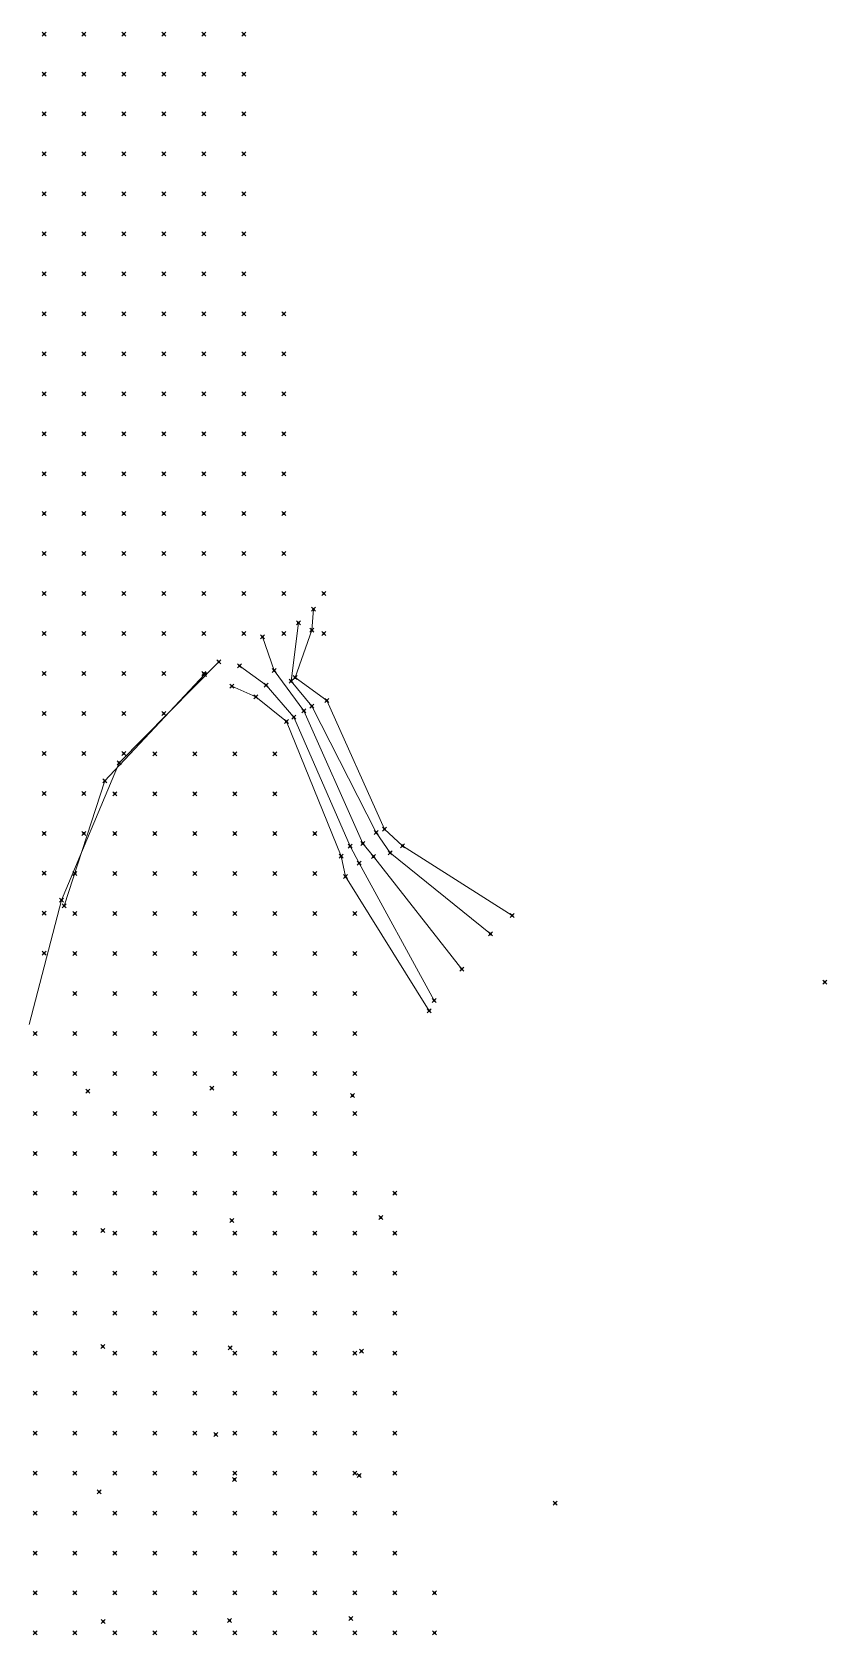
# Model space of a CAD drawing. Header units: metres. Extents: x 441556 to 446409, y 432338 to 461058.
# Drawn here: x 441737.8 to 441797.5, y 452498.9 to 452619.2 of the extents above; entities that cross this region are included whole.
import ezdxf

# ---------------------------------------------------------------- set-up
doc = ezdxf.new("R2010")
doc.units = ezdxf.units.M
doc.header["$MEASUREMENT"] = 0
doc.header["$PDMODE"] = 35
doc.header["$PDSIZE"] = 0.15
for name, color, linetype, lineweight in [('DTM-BRE-RevN_GRP_CURS APA', 2, 'Continuous', 0), ('DTM-BRE-RevN_GRP_FIRUL APEI', 2, 'Continuous', 0), ('DTM-BRE-RevN_GRP_RAU', 2, 'Continuous', 0), ('DTM-BRE-RevN_GRP_TALUZ SUS', 2, 'Continuous', 0), ('DTM-NOK-RevN_bathymetry', 6, 'Continuous', 0), ('DTM-NOK-RevN_LIDAR_co_lidar', 91, 'Continuous', 0), ('DTM-NOK-RevN_RTK', 32, 'Continuous', 0)]:
    doc.layers.add(name, color=color, linetype=linetype, lineweight=lineweight)

msp = doc.modelspace()

# ---------------------------------------------------------------- linework, layer by layer
at = {"layer": 'DTM-BRE-RevN_GRP_CURS APA'}
for p, q in [((441751.855, 452571.923, 351.725), (441744.371, 452564.351, 351.71)), ((441744.371, 452564.351, 351.71), (441740.038, 452554.031, 351.695)), ((441740.038, 452554.031, 351.695), (441737.61, 452544.714, 351.708))]:
    msp.add_line(p, q, dxfattribs=at)
at = {"layer": 'DTM-BRE-RevN_GRP_FIRUL APEI'}
for p, q in [((441756.014, 452571.264, 351.886), (441755.127, 452573.801, 351.697)), ((441758.243, 452568.233, 352.211), (441756.014, 452571.264, 351.886)), ((441762.65, 452558.296, 352.568), (441758.243, 452568.233, 352.211)), ((441763.453, 452557.299, 352.693), (441762.65, 452558.296, 352.568)), ((441770.093, 452548.865, 353.504), (441763.453, 452557.299, 352.693))]:
    msp.add_line(p, q, dxfattribs=at)
at = {"layer": 'DTM-BRE-RevN_GRP_RAU'}
for p, q in [((441757.272, 452570.48, 352.176), (441757.822, 452574.844, 351.756)), ((441755.394, 452570.17, 352.087), (441753.395, 452571.625, 351.824)), ((441758.83, 452568.587, 352.359), (441757.272, 452570.48, 352.176)), ((441757.491, 452567.758, 352.374), (441755.394, 452570.17, 352.087)), ((441763.66, 452559.109, 352.719), (441758.83, 452568.587, 352.359)), ((441761.704, 452558.075, 352.559), (441757.491, 452567.758, 352.374)), ((441764.72, 452557.596, 352.902), (441763.66, 452559.109, 352.719)), ((441762.383, 452556.814, 352.792), (441761.704, 452558.075, 352.559)), ((441772.233, 452551.494, 353.547), (441764.72, 452557.596, 352.902)), ((441768.01, 452546.509, 353.52), (441762.383, 452556.814, 352.792))]:
    msp.add_line(p, q, dxfattribs=at)
at = {"layer": 'DTM-BRE-RevN_GRP_TALUZ SUS'}
for p, q in [((441758.833, 452574.285, 352.004), (441758.96, 452575.868, 351.715)), ((441757.582, 452570.734, 352.295), (441758.833, 452574.285, 352.004)), ((441750.766, 452570.981, 351.726), (441743.288, 452562.978, 351.677)), ((441759.947, 452569.015, 352.621), (441757.582, 452570.734, 352.295)), ((441754.625, 452569.29, 352.466), (441752.833, 452570.101, 352.201)), ((441756.92, 452567.443, 352.619), (441754.625, 452569.29, 352.466)), ((441764.292, 452559.362, 353.053), (441759.947, 452569.015, 352.621)), ((441761.035, 452557.324, 352.986), (441756.92, 452567.443, 352.619)), ((441743.288, 452562.978, 351.677), (441740.243, 452553.601, 351.741)), ((441765.649, 452558.12, 353.21), (441764.292, 452559.362, 353.053)), ((441761.362, 452555.809, 353.121), (441761.035, 452557.324, 352.986)), ((441773.876, 452552.878, 354.14), (441765.649, 452558.12, 353.21)), ((441767.65, 452545.737, 353.815), (441761.362, 452555.809, 353.121))]:
    msp.add_line(p, q, dxfattribs=at)
at = {"layer": 'DTM-NOK-RevN_bathymetry'}
for p in [(441738.732, 452619.034, 351.632), (441741.732, 452619.034, 350.96), (441744.731, 452619.034, 350.463), (441747.731, 452619.034, 350.188), (441750.73, 452619.034, 349.898), (441753.729, 452619.034, 349.647), (441738.732, 452616.035, 351.474), (441741.732, 452616.035, 350.784), (441744.731, 452616.035, 350.322), (441747.731, 452616.035, 350.023), (441750.73, 452616.035, 349.756), (441753.729, 452616.035, 349.487), (441738.732, 452613.036, 351.104), (441741.732, 452613.036, 350.482), (441744.731, 452613.036, 350.155), (441747.731, 452613.036, 349.878), (441750.73, 452613.036, 349.572), (441753.729, 452613.036, 349.319), (441738.732, 452610.036, 350.961), (441741.732, 452610.036, 350.272), (441744.731, 452610.036, 349.954), (441747.731, 452610.036, 349.672), (441750.73, 452610.036, 349.374), (441753.729, 452610.036, 349.173), (441738.732, 452607.037, 350.536), (441741.732, 452607.037, 350.071), (441744.731, 452607.037, 349.75), (441747.731, 452607.037, 349.49), (441750.73, 452607.037, 349.195), (441753.729, 452607.037, 349.004), (441738.732, 452604.038, 350.104), (441741.732, 452604.038, 349.822), (441744.731, 452604.038, 349.548), (441747.731, 452604.038, 349.277), (441750.73, 452604.038, 349.092), (441753.729, 452604.038, 348.837), (441738.732, 452601.038, 349.87), (441741.732, 452601.038, 349.587), (441744.731, 452601.038, 349.323), (441747.731, 452601.038, 349.1), (441750.73, 452601.038, 348.901), (441753.729, 452601.038, 348.664), (441738.732, 452598.039, 349.635), (441741.732, 452598.039, 349.353), (441744.731, 452598.039, 349.09), (441747.731, 452598.039, 348.897), (441750.73, 452598.039, 348.688), (441753.729, 452598.039, 348.463), (441756.729, 452598.039, 348.192), (441738.732, 452595.039, 349.411), (441741.732, 452595.039, 349.158), (441744.731, 452595.039, 348.904), (441747.731, 452595.039, 348.701), (441750.73, 452595.039, 348.466), (441753.729, 452595.039, 348.22), (441756.729, 452595.039, 347.943), (441738.732, 452592.04, 349.163), (441741.732, 452592.04, 348.887), (441744.731, 452592.04, 348.66), (441747.731, 452592.04, 348.477), (441750.73, 452592.04, 348.262), (441753.729, 452592.04, 347.942), (441756.729, 452592.04, 348.061), (441738.732, 452589.041, 348.949), (441741.732, 452589.041, 348.649), (441744.731, 452589.041, 348.428), (441747.731, 452589.041, 348.26), (441750.73, 452589.041, 347.941), (441753.729, 452589.041, 348.224), (441756.729, 452589.041, 348.804), (441738.732, 452586.041, 348.783), (441741.732, 452586.041, 348.51), (441744.731, 452586.041, 348.24), (441747.731, 452586.041, 348.059), (441750.73, 452586.041, 348.355), (441753.729, 452586.041, 348.802), (441756.729, 452586.041, 349.401), (441738.732, 452583.042, 348.739), (441741.732, 452583.042, 348.609), (441744.731, 452583.042, 348.232), (441747.731, 452583.042, 348.552), (441750.73, 452583.042, 348.999), (441753.729, 452583.042, 349.446), (441756.729, 452583.042, 349.987), (441738.732, 452580.043, 348.892), (441741.732, 452580.043, 348.705), (441744.731, 452580.043, 348.9), (441747.731, 452580.043, 349.201), (441750.73, 452580.043, 349.643), (441753.729, 452580.043, 350.09), (441756.729, 452580.043, 350.573), (441738.732, 452577.043, 348.892), (441741.732, 452577.043, 349.002), (441744.731, 452577.043, 349.526), (441747.731, 452577.043, 350.13), (441750.73, 452577.043, 350.338), (441753.729, 452577.043, 350.734), (441756.729, 452577.043, 351.186), (441759.728, 452577.043, 351.844), (441738.732, 452574.044, 349.038), (441741.732, 452574.044, 349.643), (441744.731, 452574.044, 350.29), (441747.731, 452574.044, 350.886), (441750.73, 452574.044, 351.302), (441753.729, 452574.044, 351.498), (441756.729, 452574.044, 351.825), (441759.728, 452574.044, 352.415), (441738.732, 452571.045, 349.402), (441741.732, 452571.045, 350.158), (441744.731, 452571.045, 350.916), (441747.731, 452571.045, 351.598), (441750.73, 452571.045, 352.255), (441738.732, 452568.045, 349.89), (441741.732, 452568.045, 350.653), (441744.731, 452568.045, 351.412), (441747.731, 452568.045, 352.095), (441738.732, 452565.046, 350.383), (441741.732, 452565.046, 351.147), (441744.731, 452565.046, 351.907), (441738.732, 452562.047, 350.911), (441741.732, 452562.047, 351.641), (441738.732, 452559.047, 351.363), (441741.732, 452559.047, 352.05), (441738.732, 452556.048, 351.533), (441738.732, 452553.049, 351.686), (441738.732, 452550.049, 351.916)]:
    msp.add_point(p, dxfattribs=at)
at = {"layer": 'DTM-NOK-RevN_LIDAR_co_lidar'}
for p in [(441747.056, 452565.023, 352.178), (441750.055, 452565.023, 352.484), (441753.055, 452565.023, 352.651), (441756.054, 452565.023, 352.671), (441744.057, 452562.024, 352.157), (441747.056, 452562.024, 352.171), (441750.055, 452562.024, 352.566), (441753.055, 452562.024, 352.626), (441756.054, 452562.024, 352.781), (441744.057, 452559.025, 352.19), (441747.056, 452559.025, 352.472), (441750.055, 452559.025, 352.663), (441753.055, 452559.025, 352.805), (441756.054, 452559.025, 352.947), (441759.053, 452559.025, 352.966), (441741.057, 452556.025, 352.238), (441744.057, 452556.025, 352.232), (441747.056, 452556.025, 352.479), (441750.055, 452556.025, 352.709), (441753.055, 452556.025, 352.841), (441756.054, 452556.025, 353.044), (441759.053, 452556.025, 353.079), (441741.057, 452553.026, 352.228), (441744.057, 452553.026, 352.182), (441747.056, 452553.026, 352.544), (441750.055, 452553.026, 352.77), (441753.055, 452553.026, 352.961), (441756.054, 452553.026, 353.142), (441759.053, 452553.026, 353.255), (441762.053, 452553.026, 353.311), (441741.057, 452550.027, 352.214), (441744.057, 452550.027, 352.488), (441747.056, 452550.027, 352.758), (441750.055, 452550.027, 352.964), (441753.055, 452550.027, 353.145), (441756.054, 452550.027, 353.255), (441759.053, 452550.027, 353.332), (441762.053, 452550.027, 353.394), (441741.057, 452547.027, 352.197), (441744.057, 452547.027, 352.63), (441747.056, 452547.027, 352.899), (441750.055, 452547.027, 353.081), (441753.055, 452547.027, 353.208), (441756.054, 452547.027, 353.296), (441759.053, 452547.027, 353.389), (441762.053, 452547.027, 353.493), (441738.058, 452544.028, 352.055), (441741.057, 452544.028, 352.22), (441744.057, 452544.028, 352.756), (441747.056, 452544.028, 353), (441750.055, 452544.028, 353.115), (441753.055, 452544.028, 353.227), (441756.054, 452544.028, 353.244), (441759.053, 452544.028, 353.461), (441762.053, 452544.028, 353.667), (441738.058, 452541.029, 351.989), (441741.057, 452541.029, 352.493), (441744.057, 452541.029, 352.842), (441747.056, 452541.029, 353.052), (441750.055, 452541.029, 353.127), (441753.055, 452541.029, 353.231), (441756.054, 452541.029, 353.339), (441759.053, 452541.029, 353.595), (441762.053, 452541.029, 353.838), (441738.058, 452538.029, 351.991), (441741.057, 452538.029, 352.475), (441744.057, 452538.029, 352.796), (441747.056, 452538.029, 353.022), (441750.055, 452538.029, 353.183), (441753.055, 452538.029, 353.323), (441756.054, 452538.029, 353.567), (441759.053, 452538.029, 353.797), (441762.053, 452538.029, 354.018), (441738.058, 452535.03, 352.327), (441741.057, 452535.03, 352.456), (441744.057, 452535.03, 352.747), (441747.056, 452535.03, 353.083), (441750.055, 452535.03, 353.299), (441753.055, 452535.03, 353.475), (441756.054, 452535.03, 353.741), (441759.053, 452535.03, 353.96), (441762.053, 452535.03, 354.144), (441738.058, 452532.031, 352.392), (441741.057, 452532.031, 352.473), (441744.057, 452532.031, 352.818), (441747.056, 452532.031, 353.205), (441750.055, 452532.031, 353.41), (441753.055, 452532.031, 353.602), (441756.054, 452532.031, 353.868), (441759.053, 452532.031, 354.035), (441762.053, 452532.031, 354.203), (441765.052, 452532.031, 354.538), (441738.058, 452529.031, 352.419), (441741.057, 452529.031, 352.535), (441744.057, 452529.031, 352.89), (441747.056, 452529.031, 353.255), (441750.055, 452529.031, 353.496), (441753.055, 452529.031, 353.694), (441756.054, 452529.031, 353.927), (441759.053, 452529.031, 354.033), (441762.053, 452529.031, 354.214), (441765.052, 452529.031, 354.544), (441738.058, 452526.032, 352.461), (441741.057, 452526.032, 352.62), (441744.057, 452526.032, 352.916), (441747.056, 452526.032, 353.279), (441750.055, 452526.032, 353.542), (441753.055, 452526.032, 353.757), (441756.054, 452526.032, 353.877), (441759.053, 452526.032, 353.95), (441762.053, 452526.032, 354.179), (441765.052, 452526.032, 354.544), (441738.058, 452523.033, 352.503), (441741.057, 452523.033, 352.696), (441744.057, 452523.033, 352.964), (441747.056, 452523.033, 353.304), (441750.055, 452523.033, 353.489), (441753.055, 452523.033, 353.678), (441756.054, 452523.033, 353.8), (441759.053, 452523.033, 353.934), (441762.053, 452523.033, 354.185), (441765.052, 452523.033, 354.525), (441738.058, 452520.033, 352.495), (441741.057, 452520.033, 352.728), (441744.057, 452520.033, 353.039), (441747.056, 452520.033, 353.322), (441750.055, 452520.033, 353.453), (441753.055, 452520.033, 353.549), (441756.054, 452520.033, 353.803), (441759.053, 452520.033, 354.073), (441762.053, 452520.033, 354.171), (441765.052, 452520.033, 354.328), (441738.058, 452517.034, 352.497), (441741.057, 452517.034, 352.754), (441744.057, 452517.034, 353.15), (441747.056, 452517.034, 353.327), (441750.055, 452517.034, 353.543), (441753.055, 452517.034, 353.753), (441756.054, 452517.034, 353.958), (441759.053, 452517.034, 354.014), (441762.053, 452517.034, 353.96), (441765.052, 452517.034, 354.076), (441738.058, 452514.035, 352.633), (441741.057, 452514.035, 352.825), (441744.057, 452514.035, 353.161), (441747.056, 452514.035, 353.281), (441750.055, 452514.035, 353.571), (441753.055, 452514.035, 353.837), (441756.054, 452514.035, 353.897), (441759.053, 452514.035, 353.853), (441762.053, 452514.035, 353.896), (441765.052, 452514.035, 354.159), (441738.058, 452511.035, 352.608), (441741.057, 452511.035, 352.822), (441744.057, 452511.035, 353.13), (441747.056, 452511.035, 353.374), (441750.055, 452511.035, 353.808), (441753.055, 452511.035, 354.04), (441756.054, 452511.035, 354.04), (441759.053, 452511.035, 354.185), (441762.053, 452511.035, 354.224), (441765.052, 452511.035, 354.429), (441738.058, 452508.036, 352.635), (441741.057, 452508.036, 352.914), (441744.057, 452508.036, 353.23), (441747.056, 452508.036, 353.547), (441750.055, 452508.036, 353.985), (441753.055, 452508.036, 354.027), (441756.054, 452508.036, 354.001), (441759.053, 452508.036, 354.157), (441762.053, 452508.036, 354.154), (441765.052, 452508.036, 354.259), (441738.058, 452505.037, 352.612), (441741.057, 452505.037, 352.834), (441744.057, 452505.037, 353.153), (441747.056, 452505.037, 353.522), (441750.055, 452505.037, 353.818), (441753.055, 452505.037, 353.796), (441756.054, 452505.037, 353.92), (441759.053, 452505.037, 354.059), (441762.053, 452505.037, 354.181), (441765.052, 452505.037, 354.223), (441738.058, 452502.037, 352.423), (441741.057, 452502.037, 352.788), (441744.057, 452502.037, 353.272), (441747.056, 452502.037, 353.689), (441750.055, 452502.037, 353.797), (441753.055, 452502.037, 353.745), (441756.054, 452502.037, 353.8), (441759.053, 452502.037, 353.923), (441762.053, 452502.037, 354.192), (441765.052, 452502.037, 354.372), (441768.051, 452502.037, 354.374), (441738.058, 452499.038, 352.576), (441741.057, 452499.038, 353.084), (441744.057, 452499.038, 353.536), (441747.056, 452499.038, 353.669), (441750.055, 452499.038, 353.602), (441753.055, 452499.038, 353.605), (441756.054, 452499.038, 353.788), (441759.053, 452499.038, 353.917), (441762.053, 452499.038, 354.087), (441765.052, 452499.038, 354.215), (441768.051, 452499.038, 354.364)]:
    msp.add_point(p, dxfattribs=at)
at = {"layer": 'DTM-NOK-RevN_RTK'}
for p in [(441758.96, 452575.868, 351.715), (441757.822, 452574.844, 351.756), (441758.833, 452574.285, 352.004), (441755.127, 452573.801, 351.697), (441751.855, 452571.923, 351.725), (441753.395, 452571.625, 351.824), (441750.766, 452570.981, 351.726), (441756.014, 452571.264, 351.886), (441757.272, 452570.48, 352.176), (441757.582, 452570.734, 352.295), (441752.833, 452570.101, 352.201), (441754.625, 452569.29, 352.466), (441755.394, 452570.17, 352.087), (441758.243, 452568.233, 352.211), (441758.83, 452568.587, 352.359), (441759.947, 452569.015, 352.621), (441756.92, 452567.443, 352.619), (441757.491, 452567.758, 352.374), (441744.371, 452564.351, 351.71), (441743.288, 452562.978, 351.677), (441762.65, 452558.296, 352.568), (441763.66, 452559.109, 352.719), (441764.292, 452559.362, 353.053), (441761.035, 452557.324, 352.986), (441761.704, 452558.075, 352.559), (441763.453, 452557.299, 352.693), (441764.72, 452557.596, 352.902), (441765.649, 452558.12, 353.21), (441761.362, 452555.809, 353.121), (441762.383, 452556.814, 352.792), (441740.038, 452554.031, 351.695), (441740.243, 452553.601, 351.741), (441773.876, 452552.878, 354.14), (441772.233, 452551.494, 353.547), (441770.093, 452548.865, 353.504), (441797.346, 452547.889, 357.208), (441768.01, 452546.509, 353.52), (441767.65, 452545.737, 353.815), (441742.022, 452539.692, 352.647), (441751.338, 452539.923, 353.106), (441761.879, 452539.362, 353.909), (441752.836, 452529.99, 353.678), (441764.008, 452530.205, 354.285), (441743.151, 452529.246, 352.764), (441743.14, 452520.545, 352.914), (441752.695, 452520.43, 353.832), (441762.557, 452520.181, 354.511), (441751.617, 452513.936, 353.885), (441753.022, 452510.564, 354.128), (441762.397, 452510.852, 354.27), (441742.879, 452509.621, 353.25), (441777.085, 452508.787, 354.804), (441743.174, 452499.902, 353.302), (441752.664, 452499.969, 353.975), (441761.768, 452500.118, 354.241)]:
    msp.add_point(p, dxfattribs=at)

doc.saveas('drawing.dxf')
